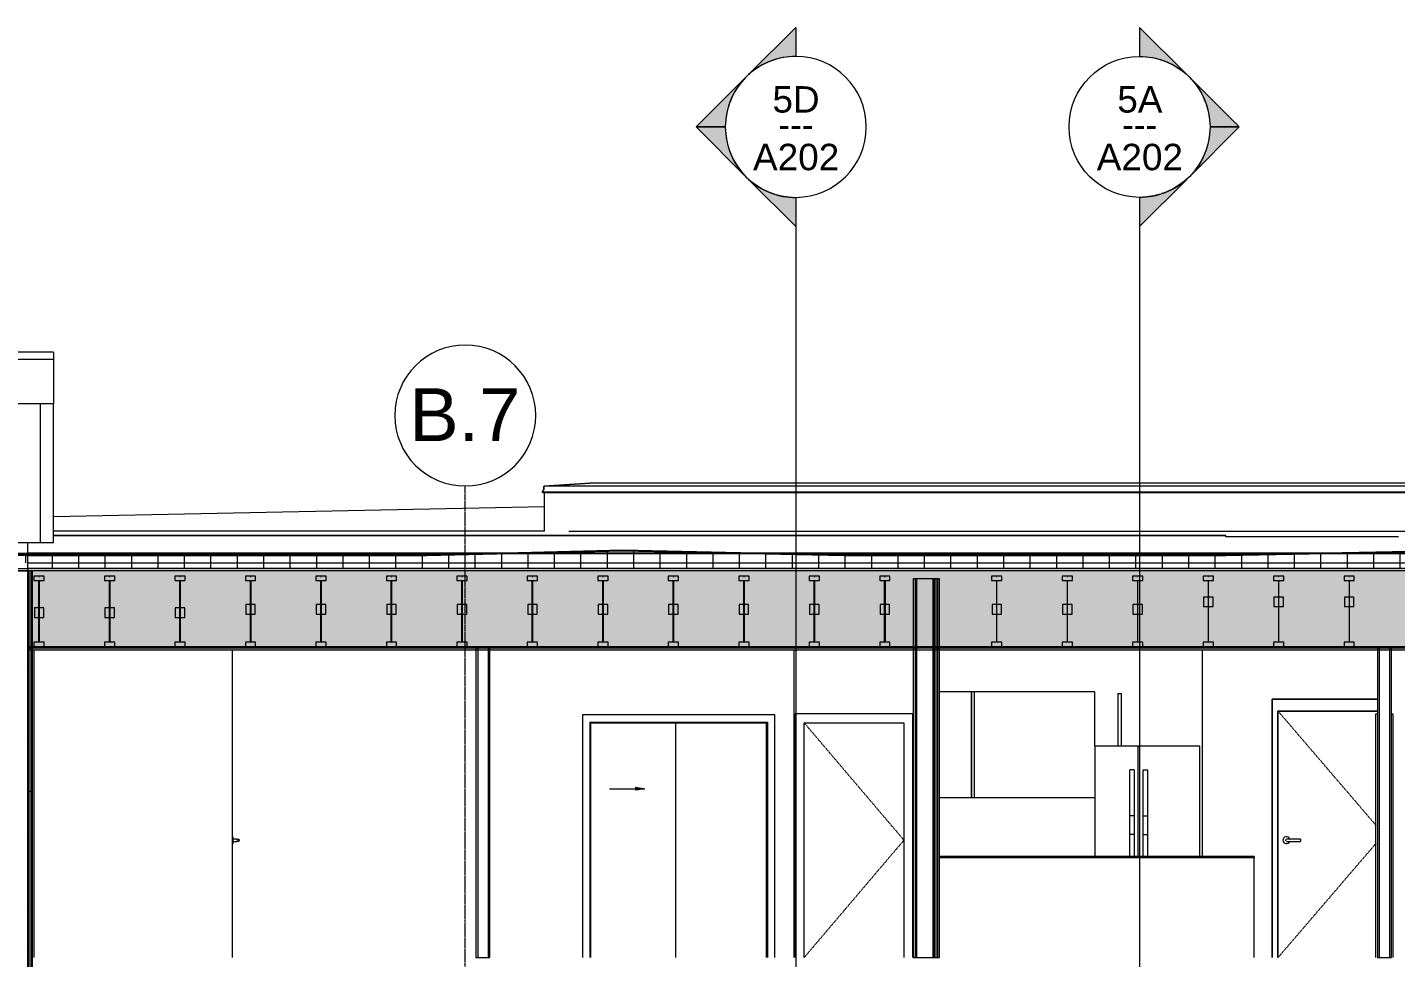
# Model space of a CAD drawing. Header units: inches. Extents: x -4168 to 1483, y -300 to 637.
# Drawn here: x -367.7 to 98.2, y 268 to 584.9 of the extents above; entities that cross this region are included whole.
import ezdxf

# ---------------------------------------------------------------- set-up
doc = ezdxf.new("R2010")
doc.units = ezdxf.units.IN
doc.header["$MEASUREMENT"] = 0
doc.linetypes.add('Dash 1_16_', pattern=[0.125, 0.0625, -0.0625])
doc.linetypes.add('Grid Line 1_2_', pattern=[0.875, 0.5, -0.125, 0.125, -0.125])
for name, color, linetype, lineweight in [('0-3', 55, 'Continuous', 9), ('0-5', 10, 'Continuous', 5), ('0-6', 253, 'Continuous', 9), ('A-DETL-GENF-1', 9, 'Continuous', 9), ('A-DOOR-1', 253, 'Dash 1_16_', 9), ('A-DOOR-2', 253, 'Continuous', 9), ('A-DOOR-4', 7, 'Dash 1_16_', 9), ('A-DOOR-5', 7, 'Continuous', 9), ('A-DOOR-FRAM-2', 253, 'Continuous', 9), ('A-DOOR-FRAM-3', 7, 'Continuous', 9), ('A-FLOR-7', 192, 'Continuous', 9), ('A-FLOR-8', 55, 'Continuous', 9), ('A-FLOR-MCUT-2', 51, 'Continuous', 9), ('A-ROOF-1', 252, 'Continuous', 13), ('A-ROOF-2', 251, 'Continuous', 5), ('A-ROOF-3', 132, 'Continuous', 9), ('A-ROOF-4', 55, 'Continuous', 9), ('A-ROOF-PATT-1', 45, 'Continuous', 9), ('A-WALL-1', 253, 'Continuous', 9), ('A-WALL-2', 53, 'Continuous', 13), ('A-WALL-3', 9, 'Continuous', 9), ('A-WALL-4', 250, 'Continuous', 13), ('A-WALL-5', 7, 'Continuous', 9), ('A-WALL-6', 55, 'Continuous', 9), ('A-WALL-PATT-2', 45, 'Continuous', 9), ('A-WALL-PATT-3', 55, 'Continuous', 9), ('G-ANNO-SYMB', 111, 'Continuous', 9), ('I-WALL-3', 7, 'Continuous', 9), ('I-WALL-4', 55, 'Continuous', 9), ('Q-CASE-2', 9, 'Continuous', 9), ('Q-SPCQ-1', 9, 'Continuous', 9), ('S-BEAM-2', 7, 'Continuous', 9), ('S-BEAM-4', 55, 'Continuous', 9), ('S-FNDN-2', 55, 'Continuous', 9), ('S-GRID-1', 1, 'Grid Line 1_2_', 9), ('S-GRID-IDEN', 1, 'Continuous', 9)]:
    doc.layers.add(name, color=color, linetype=linetype, lineweight=lineweight)
doc.styles.add('Arial', font='arial.ttf', dxfattribs={"height": 18})
doc.styles.add('Arial_1', font='arial.ttf', dxfattribs={"height": 9})
doc.styles.add('Century Gothic', font='ufonts.com_century-gothic.ttf', dxfattribs={"height": 9})
pattern_1 = [(0, (-10964.796, 146.633), (30.72, 7.68), [1.267, -21.773, 1.267, -21.773, -122.88]), (0, (-10964.796, 146.633), (30.72, 7.68), [-46.08, 1.267, -44.813, 1.267, -21.773, -53.76]), (0, (-10964.796, 146.633), (30.72, 7.68), [-115.2, 1.267, -14.093, 1.267, -37.133]), (120, (-10953.276, 150.473), (-22.01108, 22.7643), [1.267, -21.773, 1.267, -21.773, -122.88]), (120, (-10953.276, 150.473), (-22.01108, 22.7643), [-46.08, 1.267, -44.813, 1.267, -21.773, -53.76]), (120, (-10953.276, 150.473), (-22.01108, 22.7643), [-115.2, 1.267, -14.093, 1.267, -37.133]), (240, (-10949.436, 165.833), (-8.70892, -30.4443), [1.267, -21.773, 1.267, -21.773, -122.88]), (240, (-10949.436, 165.833), (-8.70892, -30.4443), [-46.08, 1.267, -44.813, 1.267, -21.773, -53.76]), (240, (-10949.436, 165.833), (-8.70892, -30.4443), [-115.2, 1.267, -14.093, 1.267, -37.133])]
pattern_2 = [(0, (99.771, 146.633), (0, 9), []), (90, (99.771, 146.633), (-9, 6e-16), [])]

# ---------------------------------------------------------------- blocks, each defined once
blk = doc.blocks.new('SLIDING - FLUSH - SLIDING - FLUSH - 5-0 x 6-8-3203585-BUILDING SECTION - EAST_WEST AT RAMP - LOOKING SOUTH')
at = {"layer": 'A-DETL-GENF-1'}
blk.add_hatch(color=256, dxfattribs=at).paths.add_polyline_path([(-11225.08, 193), (-11222.06, 193.53), (-11225.08, 194.06)], flags=0)
for p, q in [((-11234.06, 193.53), (-11222.06, 193.53)), ((-11225.08, 194.06), (-11222.06, 193.53)), ((-11225.08, 193), (-11225.08, 194.06)), ((-11222.06, 193.53), (-11225.08, 193))]:
    blk.add_line(p, q, dxfattribs=at)
at = {"layer": 'A-DOOR-2'}
for p, q in [((-11243.31, 218.75), (-11243.31, 136)), ((-11177.81, 218.75), (-11243.31, 218.75)), ((-11240.81, 216.25), (-11240.81, 136)), ((-11240.81, 216.25), (-11180.31, 216.25)), ((-11180.56, 216), (-11211.56, 216)), ((-11211.56, 216), (-11211.56, 136)), ((-11180.56, 136), (-11180.56, 216)), ((-11180.31, 216.25), (-11180.31, 136)), ((-11177.81, 136), (-11177.81, 218.75))]:
    blk.add_line(p, q, dxfattribs=at)
at = {"layer": 'A-DOOR-FRAM-2'}
for p, q in [((-11240.56, 216), (-11240.56, 136)), ((-11240.56, 216), (-11180.56, 216)), ((-11180.56, 216), (-11180.56, 136))]:
    blk.add_line(p, q, dxfattribs=at)
blk = doc.blocks.new('SWING - SINGLE - FLUSH - SWING - FLUSH - 2-10 x 6-8 - PRIVACY-V67-BUILDING SECTION - EAST_WEST AT RAMP - LOOKING SOUTH')
at = {"layer": 'A-DOOR-1'}
for p in [(-11167.81, 216), (-11167.81, 136)]:
    blk.add_line(p, (-11133.81, 176), dxfattribs=at)
at = {"layer": 'A-DOOR-FRAM-2'}
for p, q in [((-11130.81, 219), (-11170.81, 219)), ((-11170.81, 219), (-11170.81, 136)), ((-11130.81, 136), (-11130.81, 219)), ((-11167.81, 136), (-11167.81, 216)), ((-11167.81, 216), (-11133.81, 216)), ((-11133.81, 216), (-11133.81, 136))]:
    blk.add_line(p, q, dxfattribs=at)
blk = doc.blocks.new('SWING - SINGLE - FLUSH - SWING - FLUSH - 2-10 x 6-8 - PRIVACY-V69-BUILDING SECTION - EAST_WEST AT RAMP - LOOKING SOUTH')
at = {"layer": 'A-DOOR-FRAM-2'}
for p, q in [((-10973.06, 136), (-10973.06, 219)), ((-10973.06, 219), (-10972.56, 219)), ((-10967.81, 219), (-10967.31, 219)), ((-10967.31, 219), (-10967.31, 136))]:
    blk.add_line(p, q, dxfattribs=at)
blk = doc.blocks.new('Cabinet Filler16 - Cabinet Filler-3871150-BUILDING SECTION - EAST_WEST AT RAMP - LOOKING SOUTH')
at = {"layer": 'A-WALL-3'}
for p, q in [((-11061, 358), (-11059.74, 358)), ((-11061, 358), (-11061, 340)), ((-11059.74, 340), (-11059.74, 358))]:
    blk.add_line(p, q, dxfattribs=at)
blk = doc.blocks.new('OD_CW_Upper Cabinet - OD_CW_Upper Cabinet-V80-BUILDING SECTION - EAST_WEST AT RAMP - LOOKING SOUTH')
at = {"layer": 'Q-CASE-2'}
for p, q in [((-11110.75, 226.5), (-11121.75, 226.5)), ((-11109.75, 226.5), (-11110.75, 226.5)), ((-11110.75, 226.5), (-11110.75, 190.5)), ((-11110.75, 190.5), (-11110.75, 226.5)), ((-11109.75, 190.5), (-11109.75, 226.5)), ((-11121.75, 190.5), (-11110.75, 190.5)), ((-11110.75, 190.5), (-11109.75, 190.5))]:
    blk.add_line(p, q, dxfattribs=at)
blk = doc.blocks.new('OD_CW_Base Cabinet - OD_CW_Base Cabinet-3870381-BUILDING SECTION - EAST_WEST AT RAMP - LOOKING SOUTH')
at = {"layer": 'Q-CASE-2'}
for q in [(-11121.75, 170.5), (-11014.56, 170)]:
    blk.add_line((-11014.56, 170.5), q, dxfattribs=at)
blk = doc.blocks.new('OD_CW_Upper Cabinet - OD_CW_Upper Cabinet-3876458-BUILDING SECTION - EAST_WEST AT RAMP - LOOKING SOUTH')
at = {"layer": 'Q-CASE-2'}
for p, q in [((-11068.85, 90.5), (-11109.75, 90.5)), ((-11068.85, 72), (-11068.85, 90.5)), ((-11109.75, 54.5), (-11068.85, 54.5))]:
    blk.add_line(p, q, dxfattribs=at)
blk = doc.blocks.new('Refrigerator_-_Side-by-Side_6047 - 36_ X 30_-V84-BUILDING SECTION - EAST_WEST AT RAMP - LOOKING SOUTH')
at = {"layer": 'Q-SPCQ-1'}
for p, q in [((-11054.1, 208), (-11068.85, 208)), ((-11068.85, 208), (-11068.85, 170.5)), ((-11053.6, 208), (-11054.1, 208)), ((-11054.1, 170.5), (-11054.1, 208)), ((-11033.1, 208), (-11053.6, 208)), ((-11053.6, 208), (-11053.6, 170.5)), ((-11033.1, 170.5), (-11033.1, 208)), ((-11056.88, 184.29), (-11056.88, 200)), ((-11055.37, 200), (-11056.88, 200)), ((-11055.37, 200), (-11055.37, 184.29)), ((-11052.34, 184.29), (-11052.34, 200)), ((-11052.34, 200), (-11050.83, 200)), ((-11050.83, 200), (-11050.83, 184.29)), ((-11056.88, 177.94), (-11056.88, 184.29)), ((-11055.37, 184.29), (-11056.88, 184.29)), ((-11055.37, 184.29), (-11055.37, 177.94)), ((-11052.34, 177.94), (-11052.34, 184.29)), ((-11052.34, 184.29), (-11050.83, 184.29)), ((-11050.83, 184.29), (-11050.83, 177.94)), ((-11056.88, 170.5), (-11056.88, 177.94)), ((-11055.37, 177.94), (-11056.88, 177.94)), ((-11055.37, 177.94), (-11055.37, 170.5)), ((-11052.34, 170.5), (-11052.34, 177.94)), ((-11052.34, 177.94), (-11050.83, 177.94)), ((-11050.83, 177.94), (-11050.83, 170.5))]:
    blk.add_line(p, q, dxfattribs=at)
blk = doc.blocks.new('CTR - 1st Phase - Unit Layouts_rvt-2-BUILDING SECTION - EAST_WEST AT RAMP - LOOKING SOUTH')
at = {"layer": 'A-WALL-1'}
for p, q in [((-11274.81, 373.87), (-11279.56, 373.87)), ((-11279.56, 373.87), (-11279.56, 268)), ((-11274.81, 268), (-11274.81, 373.87)), ((-10967.81, 373.87), (-10972.56, 373.87)), ((-10972.56, 373.87), (-10972.56, 268)), ((-10967.81, 268), (-10967.81, 373.87)), ((-11279.56, 268), (-11274.81, 268)), ((-10972.56, 268), (-10967.81, 268))]:
    blk.add_line(p, q, dxfattribs=at)
at = {"layer": 'A-WALL-2'}
for p, q in [((-11278.94, 373.87), (-11278.94, 268)), ((-11275.44, 373.87), (-11275.44, 268)), ((-10971.94, 373.87), (-10971.94, 268)), ((-10968.44, 373.87), (-10968.44, 268))]:
    blk.add_line(p, q, dxfattribs=at)
at = {"layer": 'A-WALL-3'}
for p, q in [((-11171.19, 268), (-11171.19, 372.87)), ((-11014.56, 302), (-11121.75, 302)), ((-11014.56, 268), (-11014.56, 302))]:
    blk.add_line(p, q, dxfattribs=at)
at = {"layer": '0-6'}
for name, p in [('OD_CW_Upper Cabinet - OD_CW_Upper Cabinet-V80-BUILDING SECTION - EAST_WEST AT RAMP - LOOKING SOUTH', (0, 132)), ('OD_CW_Upper Cabinet - OD_CW_Upper Cabinet-3876458-BUILDING SECTION - EAST_WEST AT RAMP - LOOKING SOUTH', (0, 268)), ('Cabinet Filler16 - Cabinet Filler-3871150-BUILDING SECTION - EAST_WEST AT RAMP - LOOKING SOUTH', (0, 0)), ('SLIDING - FLUSH - SLIDING - FLUSH - 5-0 x 6-8-3203585-BUILDING SECTION - EAST_WEST AT RAMP - LOOKING SOUTH', (0, 132)), ('SWING - SINGLE - FLUSH - SWING - FLUSH - 2-10 x 6-8 - PRIVACY-V67-BUILDING SECTION - EAST_WEST AT RAMP - LOOKING SOUTH', (0, 132)), ('SWING - SINGLE - FLUSH - SWING - FLUSH - 2-10 x 6-8 - PRIVACY-V69-BUILDING SECTION - EAST_WEST AT RAMP - LOOKING SOUTH', (0, 132)), ('Refrigerator_-_Side-by-Side_6047 - 36_ X 30_-V84-BUILDING SECTION - EAST_WEST AT RAMP - LOOKING SOUTH', (0, 132)), ('OD_CW_Base Cabinet - OD_CW_Base Cabinet-3870381-BUILDING SECTION - EAST_WEST AT RAMP - LOOKING SOUTH', (0, 132))]:
    blk.add_blockref(name, p, dxfattribs=at)
blk = doc.blocks.new('HOLLOW METAL - UNIT DOOR-2191978-BUILDING SECTION - EAST_WEST AT RAMP - LOOKING SOUTH')
at = {"layer": 'A-DOOR-5'}
for p, q in [((-11362.3, 309.18), (-11362.61, 309.18)), ((-11362.3, 309.18), (-11362.3, 308)), ((-11361.12, 308.39), (-11362.3, 308.39)), ((-11362.3, 308), (-11362.3, 306.82)), ((-11362.3, 307.61), (-11361.12, 307.61)), ((-11362.61, 306.82), (-11362.3, 306.82))]:
    blk.add_line(p, q, dxfattribs=at)
at = {"layer": 'A-DOOR-5', "flags": 128}
for points in [[(-11361.12, 308.39), (-11361.09, 308.39), (-11361.07, 308.39), (-11361.05, 308.39), (-11361.02, 308.39), (-11361, 308.39), (-11360.98, 308.39), (-11360.96, 308.39), (-11360.93, 308.39), (-11360.91, 308.39), (-11360.89, 308.39), (-11360.87, 308.39), (-11360.85, 308.39), (-11360.82, 308.39), (-11360.8, 308.39), (-11360.78, 308.39), (-11360.77, 308.39), (-11360.75, 308.39), (-11360.73, 308.39), (-11360.71, 308.39), (-11360.69, 308.39), (-11360.68, 308.39), (-11360.66, 308.39), (-11360.65, 308.39), (-11360.63, 308.39)], [(-11360.62, 307.61), (-11360.63, 307.61), (-11360.64, 307.61), (-11360.66, 307.61), (-11360.67, 307.61), (-11360.69, 307.61), (-11360.71, 307.61), (-11360.72, 307.61), (-11360.74, 307.61), (-11360.76, 307.61), (-11360.78, 307.61), (-11360.8, 307.61), (-11360.82, 307.61), (-11360.84, 307.61), (-11360.86, 307.61), (-11360.88, 307.61), (-11360.9, 307.61), (-11360.93, 307.61), (-11360.95, 307.61), (-11360.97, 307.61), (-11360.99, 307.61), (-11361.02, 307.61), (-11361.04, 307.61), (-11361.06, 307.61), (-11361.09, 307.61), (-11361.11, 307.61), (-11361.12, 307.61)], [(-11360.48, 308.39), (-11360.47, 308.39), (-11360.45, 308.39), (-11360.43, 308.38), (-11360.42, 308.38), (-11360.4, 308.37), (-11360.39, 308.37), (-11360.37, 308.36)], [(-11360.29, 307.69), (-11360.3, 307.68), (-11360.32, 307.67), (-11360.33, 307.66), (-11360.34, 307.65), (-11360.36, 307.65), (-11360.37, 307.64), (-11360.39, 307.63)], [(-11360.17, 307.85), (-11360.17, 307.83), (-11360.18, 307.82), (-11360.19, 307.8), (-11360.19, 307.79), (-11360.2, 307.78), (-11360.21, 307.76), (-11360.22, 307.75)], [(-11360.21, 308.24), (-11360.21, 308.23), (-11360.2, 308.21), (-11360.19, 308.2), (-11360.18, 308.19), (-11360.17, 308.17), (-11360.17, 308.16), (-11360.16, 308.14)], [(-11360.15, 308.1), (-11360.14, 308.08), (-11360.14, 308.07), (-11360.14, 308.05), (-11360.14, 308.04), (-11360.13, 308.02), (-11360.13, 308), (-11360.13, 308)], [(-11360.13, 308), (-11360.13, 307.98), (-11360.14, 307.97), (-11360.14, 307.95), (-11360.14, 307.94), (-11360.14, 307.92), (-11360.15, 307.91)]]:
    blk.add_lwpolyline(points, dxfattribs=at)
at = {"layer": 'A-DOOR-5'}
for start, end in [(0, 180), (180, 0)]:
    blk.add_arc((-11360.53, 308), 0.394, start, end, dxfattribs=at)
blk = doc.blocks.new('HOLLOW METAL - UNIT DOOR-2191977-BUILDING SECTION - EAST_WEST AT RAMP - LOOKING SOUTH')
at = {"layer": 'A-DOOR-4'}
for p, q in [((-11006.44, 352), (-10973.06, 313.06)), ((-10973.06, 306.94), (-11006.44, 268))]:
    blk.add_line(p, q, dxfattribs=at)
at = {"layer": 'A-DOOR-5'}
for p, q in [((-11006.44, 352), (-11006.44, 268)), ((-10972.56, 352), (-11006.44, 352)), ((-10998.76, 308.39), (-11002.9, 308.39)), ((-11002.9, 307.61), (-10998.76, 307.61)), ((-10998.76, 308.39), (-10998.76, 308)), ((-10998.76, 308), (-10998.76, 307.61))]:
    blk.add_line(p, q, dxfattribs=at)
at = {"layer": 'A-DOOR-5', "flags": 128}
for points in [[(-11002.9, 308.39), (-11002.92, 308.39), (-11002.94, 308.39), (-11002.97, 308.39), (-11002.99, 308.39), (-11003.01, 308.39), (-11003.04, 308.39), (-11003.06, 308.39), (-11003.08, 308.39), (-11003.1, 308.39), (-11003.13, 308.39), (-11003.15, 308.39), (-11003.17, 308.39), (-11003.19, 308.39), (-11003.21, 308.39), (-11003.23, 308.39), (-11003.25, 308.39), (-11003.27, 308.39), (-11003.29, 308.39), (-11003.3, 308.39), (-11003.32, 308.39), (-11003.34, 308.39), (-11003.35, 308.39), (-11003.37, 308.39), (-11003.38, 308.39), (-11003.39, 308.39), (-11003.41, 308.39), (-11003.42, 308.39), (-11003.43, 308.39), (-11003.44, 308.39), (-11003.45, 308.39), (-11003.45, 308.39), (-11003.46, 308.39), (-11003.47, 308.39), (-11003.47, 308.39), (-11003.48, 308.39), (-11003.48, 308.39), (-11003.48, 308.39), (-11003.49, 308.39), (-11003.49, 308.39)], [(-11003.49, 307.61), (-11003.49, 307.61), (-11003.48, 307.61), (-11003.48, 307.61), (-11003.48, 307.61), (-11003.47, 307.61), (-11003.47, 307.61), (-11003.46, 307.61), (-11003.46, 307.61), (-11003.45, 307.61), (-11003.44, 307.61), (-11003.43, 307.61), (-11003.42, 307.61), (-11003.41, 307.61), (-11003.4, 307.61), (-11003.38, 307.61), (-11003.37, 307.61), (-11003.35, 307.61), (-11003.34, 307.61), (-11003.32, 307.61), (-11003.31, 307.61), (-11003.29, 307.61), (-11003.27, 307.61), (-11003.25, 307.61), (-11003.23, 307.61), (-11003.21, 307.61), (-11003.19, 307.61), (-11003.17, 307.61), (-11003.15, 307.61), (-11003.13, 307.61), (-11003.11, 307.61), (-11003.09, 307.61), (-11003.07, 307.61), (-11003.04, 307.61), (-11003.02, 307.61), (-11003, 307.61), (-11002.97, 307.61), (-11002.95, 307.61), (-11002.93, 307.61), (-11002.9, 307.61), (-11002.9, 307.61)]]:
    blk.add_lwpolyline(points, dxfattribs=at)
at = {"layer": 'A-DOOR-5'}
for centre, radius, start, end in [((-11003.58, 308), 1.18, 19.6343, 180), ((-11003.58, 308), 1.18, 180, 340.4367), ((-11003.49, 308), 0.394, 150, 180), ((-11003.49, 308), 0.394, 180, 210), ((-11003.49, 308), 0.394, 95.4799, 105), ((-11003.49, 308), 0.394, 255, 264.5201)]:
    blk.add_arc(centre, radius, start, end, dxfattribs=at)
at = {"layer": 'A-DOOR-FRAM-3'}
for p, q in [((-11008.44, 356), (-11008.44, 268)), ((-10972.56, 356), (-11008.44, 356)), ((-11006.44, 268), (-11006.44, 352)), ((-11006.44, 352), (-10972.56, 352))]:
    blk.add_line(p, q, dxfattribs=at)
blk = doc.blocks.new('CTR - 1st Phase - Common Walls_rvt-2-BUILDING SECTION - EAST_WEST AT RAMP - LOOKING SOUTH')
at = {"layer": 'A-WALL-4'}
for p, q in [((-11130, 397), (-11130, 268)), ((-11129.5, 397), (-11129.5, 268)), ((-11124, 397), (-11124, 268)), ((-11123.5, 397), (-11123.5, 268)), ((-11123, 397), (-11123, 268)), ((-11122.38, 397), (-11122.38, 268))]:
    blk.add_line(p, q, dxfattribs=at)
at = {"layer": 'I-WALL-3'}
for p, q in [((-11121.75, 397), (-11130.63, 397)), ((-11130.63, 397), (-11130.63, 268)), ((-11121.75, 268), (-11121.75, 397)), ((-11130.63, 268), (-11121.75, 268))]:
    blk.add_line(p, q, dxfattribs=at)
at = {"layer": 'I-WALL-4'}
for p, q in [((-11430.06, 372.88), (-11430.06, 268)), ((-11362.61, 372.87), (-11362.61, 268)), ((-11032.1, 302.5), (-11032.1, 372.87)), ((-11008.44, 268), (-11008.44, 356)), ((-11008.44, 356), (-10972.56, 356))]:
    blk.add_line(p, q, dxfattribs=at)
at = {"layer": '0-3'}
for name in ['HOLLOW METAL - UNIT DOOR-2191977-BUILDING SECTION - EAST_WEST AT RAMP - LOOKING SOUTH', 'HOLLOW METAL - UNIT DOOR-2191978-BUILDING SECTION - EAST_WEST AT RAMP - LOOKING SOUTH']:
    blk.add_blockref(name, (0, 0), dxfattribs=at)
blk = doc.blocks.new('CTR - 1st Phase -Stairs _ Elevators_rvt-2-BUILDING SECTION - EAST_WEST AT RAMP - LOOKING SOUTH')
at = {"layer": 'A-WALL-PATT-2'}
h = blk.add_hatch(dxfattribs=at)
h.set_pattern_fill('FP_32', color=256, style=0, pattern_type=2)
h.set_pattern_definition([(45, (-10964.796, 146.633), (-9.5035, 9.5035), []), (45, (-10964.796, 161.033), (-9.5035, 9.5035), [])])
h.paths.add_polyline_path([(-11432.19, -3), (-11432.19, 0.37), (-11431.81, 0.37), (-11431.81, 372.87), (-11432.31, 372.87), (-11432.31, -3)], flags=0)
h = blk.add_hatch(dxfattribs=at)
h.set_pattern_fill('FP_24', color=256, style=0, pattern_type=2)
h.set_pattern_definition(pattern_1)
h.paths.add_polyline_path([(-11431.19, 0.37), (-11431.19, 372.87), (-11431.81, 372.87), (-11431.81, 0.37)], flags=0)
h = blk.add_hatch(dxfattribs=at)
h.set_pattern_fill('FP_24', color=256, style=0, pattern_type=2)
h.set_pattern_definition(pattern_1)
h.paths.add_polyline_path([(-11430.56, 0.37), (-11430.56, 108.87), (-11430.99, 108.87), (-11430.99, 110), (-11430.56, 110), (-11430.56, 372.87), (-11431.19, 372.87), (-11431.19, 0.37)], flags=0)
at = {"layer": 'A-WALL-5'}
for p, q in [((-11432.31, 399.75), (-11432.31, -3)), ((-11431.81, 399.75), (-11431.81, -3)), ((-11431.19, 399.75), (-11431.19, -3))]:
    blk.add_line(p, q, dxfattribs=at)
at = {"layer": 'I-WALL-3'}
for p, q in [((-11430.56, 399.75), (-11439.06, 399.75)), ((-11430.56, -3), (-11430.56, 399.75))]:
    blk.add_line(p, q, dxfattribs=at)
blk = doc.blocks.new('TRUSS - 24_-2435674-BUILDING SECTION - EAST_WEST AT RAMP - LOOKING SOUTH')
at = {"layer": 'S-BEAM-2'}
for p, q in [((-11426.56, 398), (-11430.06, 398)), ((-11430.06, 398), (-11430.06, 396.5)), ((-11430.06, 396.5), (-11426.56, 396.5)), ((-11426.56, 396.5), (-11426.56, 398)), ((-11426.69, 387.14), (-11429.94, 387.14)), ((-11429.94, 387.14), (-11429.94, 383.88)), ((-11426.69, 383.88), (-11426.69, 387.14)), ((-11429.94, 383.88), (-11426.69, 383.88)), ((-11426.56, 375.5), (-11430.06, 375.5)), ((-11430.06, 375.5), (-11430.06, 374)), ((-11430.06, 374), (-11426.56, 374)), ((-11426.56, 374), (-11426.56, 375.5))]:
    blk.add_line(p, q, dxfattribs=at)
at = {"layer": 'S-BEAM-4'}
for p, q in [((-11428.38, 397.75), (-11428.25, 397.75)), ((-11428.38, 375.5), (-11428.38, 396.5)), ((-11428.25, 396.5), (-11428.25, 375.5))]:
    blk.add_line(p, q, dxfattribs=at)
blk = doc.blocks.new('TRUSS - 24_-2435410-BUILDING SECTION - EAST_WEST AT RAMP - LOOKING SOUTH')
at = {"layer": 'S-BEAM-2'}
for p, q in [((-11100.44, 134), (-11103.94, 134)), ((-11103.94, 134), (-11103.94, 132.5)), ((-11103.94, 132.5), (-11100.44, 132.5)), ((-11100.44, 132.5), (-11100.44, 134)), ((-11100.56, 124.3), (-11103.81, 124.3)), ((-11103.81, 124.3), (-11103.81, 121.04)), ((-11100.56, 121.04), (-11100.56, 124.3)), ((-11103.81, 121.04), (-11100.56, 121.04)), ((-11100.44, 111.5), (-11103.94, 111.5)), ((-11103.94, 111.5), (-11103.94, 110)), ((-11103.94, 110), (-11100.44, 110)), ((-11100.44, 110), (-11100.44, 111.5))]:
    blk.add_line(p, q, dxfattribs=at)
at = {"layer": 'S-BEAM-4'}
for p, q in [((-11102.25, 133.75), (-11102.13, 133.75)), ((-11102.25, 111.5), (-11102.25, 132.5)), ((-11102.13, 132.5), (-11102.13, 111.5))]:
    blk.add_line(p, q, dxfattribs=at)
blk = doc.blocks.new('TRUSS - 24_-V98-BUILDING SECTION - EAST_WEST AT RAMP - LOOKING SOUTH')
at = {"layer": 'S-BEAM-2'}
for p, q in [((-10355.64, 134), (-10355.64, 132.5)), ((-10352.14, 134), (-10355.64, 134)), ((-10355.64, 132.5), (-10352.14, 132.5)), ((-10352.14, 132.5), (-10352.14, 134)), ((-10352.26, 126.83), (-10355.51, 126.83)), ((-10355.51, 126.83), (-10355.51, 123.57)), ((-10352.26, 123.57), (-10352.26, 126.83)), ((-10355.51, 123.57), (-10352.26, 123.57)), ((-10355.64, 111.5), (-10355.64, 110)), ((-10352.14, 111.5), (-10355.64, 111.5)), ((-10355.64, 110), (-10352.14, 110)), ((-10352.14, 110), (-10352.14, 111.5))]:
    blk.add_line(p, q, dxfattribs=at)
at = {"layer": 'S-BEAM-4'}
for p, q in [((-10353.83, 133.75), (-10353.95, 133.75)), ((-10353.95, 132.5), (-10353.95, 111.5)), ((-10353.83, 111.5), (-10353.83, 132.5))]:
    blk.add_line(p, q, dxfattribs=at)
blk = doc.blocks.new('TRUSS - 24_-V99-BUILDING SECTION - EAST_WEST AT RAMP - LOOKING SOUTH')
at = {"layer": 'S-BEAM-2'}
for p, q in [((-10427.64, 134), (-10427.64, 132.5)), ((-10424.14, 134), (-10427.64, 134)), ((-10427.64, 132.5), (-10424.14, 132.5)), ((-10424.14, 132.5), (-10424.14, 134)), ((-10424.26, 124.3), (-10427.51, 124.3)), ((-10427.51, 124.3), (-10427.51, 121.04)), ((-10424.26, 121.04), (-10424.26, 124.3)), ((-10427.51, 121.04), (-10424.26, 121.04)), ((-10427.64, 111.5), (-10427.64, 110)), ((-10424.14, 111.5), (-10427.64, 111.5)), ((-10427.64, 110), (-10424.14, 110)), ((-10424.14, 110), (-10424.14, 111.5))]:
    blk.add_line(p, q, dxfattribs=at)
at = {"layer": 'S-BEAM-4'}
for p, q in [((-10425.83, 133.75), (-10425.95, 133.75)), ((-10425.95, 132.5), (-10425.95, 111.5)), ((-10425.83, 111.5), (-10425.83, 132.5))]:
    blk.add_line(p, q, dxfattribs=at)
blk = doc.blocks.new('CTR - 1st Phase - Structure_rvt-2-BUILDING SECTION - EAST_WEST AT RAMP - LOOKING SOUTH')
at = {"layer": '0-3'}
for name, p in [('TRUSS - 24_-2435674-BUILDING SECTION - EAST_WEST AT RAMP - LOOKING SOUTH', (0, 0)), ('TRUSS - 24_-2435674-BUILDING SECTION - EAST_WEST AT RAMP - LOOKING SOUTH', (24, 0)), ('TRUSS - 24_-2435674-BUILDING SECTION - EAST_WEST AT RAMP - LOOKING SOUTH', (48, 0)), ('TRUSS - 24_-2435410-BUILDING SECTION - EAST_WEST AT RAMP - LOOKING SOUTH', (-254.13, 264)), ('TRUSS - 24_-2435410-BUILDING SECTION - EAST_WEST AT RAMP - LOOKING SOUTH', (-230.13, 264)), ('TRUSS - 24_-2435410-BUILDING SECTION - EAST_WEST AT RAMP - LOOKING SOUTH', (-206.13, 264)), ('TRUSS - 24_-2435410-BUILDING SECTION - EAST_WEST AT RAMP - LOOKING SOUTH', (-182.13, 264)), ('TRUSS - 24_-2435410-BUILDING SECTION - EAST_WEST AT RAMP - LOOKING SOUTH', (-158.13, 264)), ('TRUSS - 24_-2435410-BUILDING SECTION - EAST_WEST AT RAMP - LOOKING SOUTH', (-134.13, 264)), ('TRUSS - 24_-2435410-BUILDING SECTION - EAST_WEST AT RAMP - LOOKING SOUTH', (-110.13, 264)), ('TRUSS - 24_-2435410-BUILDING SECTION - EAST_WEST AT RAMP - LOOKING SOUTH', (-86.13, 264)), ('TRUSS - 24_-2435410-BUILDING SECTION - EAST_WEST AT RAMP - LOOKING SOUTH', (-62.13, 264)), ('TRUSS - 24_-2435410-BUILDING SECTION - EAST_WEST AT RAMP - LOOKING SOUTH', (-38.13, 264)), ('TRUSS - 24_-V99-BUILDING SECTION - EAST_WEST AT RAMP - LOOKING SOUTH', (-676.3, 264)), ('TRUSS - 24_-V99-BUILDING SECTION - EAST_WEST AT RAMP - LOOKING SOUTH', (-652.3, 264)), ('TRUSS - 24_-V99-BUILDING SECTION - EAST_WEST AT RAMP - LOOKING SOUTH', (-628.3, 264)), ('TRUSS - 24_-V98-BUILDING SECTION - EAST_WEST AT RAMP - LOOKING SOUTH', (-676.3, 264)), ('TRUSS - 24_-V98-BUILDING SECTION - EAST_WEST AT RAMP - LOOKING SOUTH', (-652.3, 264)), ('TRUSS - 24_-V98-BUILDING SECTION - EAST_WEST AT RAMP - LOOKING SOUTH', (-628.3, 264))]:
    blk.add_blockref(name, p, dxfattribs=at)
blk = doc.blocks.new('Basic Wall _ EXT - FIBER CEMENT - SMALL - ___-2145931-BUILDING SECTION - EAST_WEST AT RAMP - LOOKING SOUTH')
at = {"layer": 'A-WALL-6'}
for p, q in [((-11240.83, 429.66), (-11256.27, 428.6)), ((-11256.53, 427.3), (-11257, 426.57)), ((-11257, 426.57), (-11256.81, 426.45)), ((-11256.49, 428.35), (-11256.49, 427.44))]:
    blk.add_line(p, q, dxfattribs=at)
at = {"layer": 'A-WALL-6', "flags": 128}
for points in [[(-11256.81, 426.45), (-11256.75, 426.43), (-11256.69, 426.42)], [(-11256.49, 427.44), (-11256.49, 427.39), (-11256.5, 427.35), (-11256.53, 427.3)], [(-11256.27, 428.6), (-11256.32, 428.59), (-11256.38, 428.56), (-11256.42, 428.52), (-11256.46, 428.47), (-11256.48, 428.41), (-11256.49, 428.35)]]:
    blk.add_lwpolyline(points, dxfattribs=at)
blk = doc.blocks.new('Basic Wall _ EXT - FIBER CEMENT - SMALL - 2_ XPS - ___-2145932-BUILDING SECTION - EAST_WEST AT RAMP - LOOKING SOUTH')
at = {"layer": 'A-WALL-6'}
for p, q in [((-11256.27, 428.6), (-11240.83, 429.66)), ((-10857.95, 429.66), (-11240.83, 429.66)), ((-10857.95, 429.66), (-10842.51, 428.6)), ((-11257, 426.57), (-11256.53, 427.3)), ((-11256.81, 426.45), (-11257, 426.57)), ((-10841.78, 426.57), (-11257, 426.57)), ((-11256.68, 426.42), (-10842.1, 426.42)), ((-11256.49, 427.44), (-11256.49, 428.35)), ((-10842.51, 428.6), (-11256.27, 428.6)), ((-10842.29, 428.35), (-10842.29, 427.44)), ((-10842.25, 427.3), (-10841.78, 426.57)), ((-10841.78, 426.57), (-10841.97, 426.45))]:
    blk.add_line(p, q, dxfattribs=at)
at = {"layer": 'A-WALL-6', "flags": 128}
for points in [[(-11256.68, 426.42), (-11256.69, 426.42), (-11256.75, 426.43), (-11256.81, 426.45)], [(-11256.53, 427.3), (-11256.5, 427.35), (-11256.49, 427.39), (-11256.49, 427.44)], [(-11256.49, 428.35), (-11256.48, 428.41), (-11256.46, 428.47), (-11256.42, 428.52), (-11256.38, 428.56), (-11256.32, 428.59), (-11256.27, 428.6)], [(-10842.51, 428.6), (-10842.45, 428.59), (-10842.4, 428.56), (-10842.36, 428.52), (-10842.32, 428.47), (-10842.3, 428.41), (-10842.29, 428.35)], [(-10842.29, 427.44), (-10842.29, 427.39), (-10842.27, 427.35), (-10842.25, 427.3)], [(-10841.97, 426.45), (-10842.03, 426.43), (-10842.09, 426.42), (-10842.1, 426.42)]]:
    blk.add_lwpolyline(points, dxfattribs=at)
blk = doc.blocks.new('Grid - Grid Head - Circle-50561-BUILDING SECTION - EAST_WEST AT RAMP - LOOKING SOUTH')
at = {"layer": 'S-GRID-IDEN'}
for start, end in [(0, 180), (180, 360)]:
    blk.add_arc((-11847.19, 475.86), 24, start, end, dxfattribs=at)
blk = doc.blocks.new('Section - Section Head - Filled-22785-BUILDING SECTION - EAST_WEST AT RAMP - LOOKING SOUTH')
at = {"layer": 'G-ANNO-SYMB'}
h = blk.add_hatch(color=256, dxfattribs=at)
edge = h.paths.add_edge_path(flags=0)
edge.add_line((-10177.68, -248), (-10193.79, -231.9))
edge.add_line((-10193.79, -231.9), (-10193.79, -241.81))
edge.add_arc((-10193.79, -265.84), 24.03, 47.9216, 90, ccw=False)
h = blk.add_hatch(color=256, dxfattribs=at)
edge = h.paths.add_edge_path(flags=0)
edge.add_arc((-10193.79, -265.84), 24, 0, 45, ccw=False)
edge.add_line((-10169.79, -265.84), (-10159.85, -265.84))
edge.add_line((-10159.85, -265.84), (-10176.82, -248.87))
h = blk.add_hatch(color=256, dxfattribs=at)
edge = h.paths.add_edge_path(flags=0)
edge.add_line((-10176.82, -282.81), (-10159.85, -265.84))
edge.add_line((-10159.85, -265.84), (-10169.79, -265.84))
edge.add_arc((-10193.79, -265.84), 24, 315, 360, ccw=False)
h = blk.add_hatch(color=256, dxfattribs=at)
edge = h.paths.add_edge_path(flags=0)
edge.add_arc((-10193.79, -265.84), 24.03, 270, 312.0784, ccw=False)
edge.add_line((-10193.79, -289.87), (-10193.79, -299.78))
edge.add_line((-10193.79, -299.78), (-10177.68, -283.68))
for p, q in [((-10193.79, -241.81), (-10193.79, -231.9)), ((-10193.79, -231.9), (-10177.68, -248)), ((-10176.82, -248.87), (-10159.85, -265.84)), ((-10159.85, -265.84), (-10176.82, -282.81)), ((-10169.79, -265.84), (-10159.85, -265.84)), ((-10159.85, -265.84), (-10169.79, -265.84)), ((-10177.68, -283.68), (-10193.79, -299.78)), ((-10193.79, -299.78), (-10193.79, -289.87))]:
    blk.add_line(p, q, dxfattribs=at)
for centre, radius, start, end in [((-10193.79, -265.87), 24, 90, 270), ((-10193.79, -265.84), 24.03, 47.9216, 90), ((-10193.79, -265.87), 24, 270, 90), ((-10193.79, -265.84), 24, 360, 45), ((-10193.79, -265.84), 24, 315, 360), ((-10193.79, -265.84), 24.03, 270, 312.0784)]:
    blk.add_arc(centre, radius, start, end, dxfattribs=at)

msp = doc.modelspace()

# ---------------------------------------------------------------- hatches: boundary and pattern name
at = {"layer": 'A-ROOF-1'}
h = msp.add_hatch(color=256, dxfattribs=at)
h.paths.add_polyline_path([(-367.7476, 404.8718), (-367.7824, 405.1224), (-466.363, 406.7531), (-522.0102, 405.5454), (-510.4883, 405.5454), (-465.9091, 406.5129), (-367.7824, 404.8724)], flags=0)
h.paths.add_polyline_path([(-658.1621, 405.5454), (-651.513, 405.5454), (-682.8726, 406.7253), (-682.8726, 406.4752), (-663.5243, 405.7472)], flags=0)
h.paths.add_polyline_path([(618.0239, 405.5454), (636.9593, 405.5454), (608.5631, 405.7955), (615.8545, 405.7955), (475.9774, 406.763), (412.5656, 405.7955), (428.9531, 405.7955), (475.9783, 406.513), (615.8578, 405.5454)], flags=0)
h.paths.add_polyline_path([(-132.1773, 405.7955), (-121.3308, 405.8079), (-164.9267, 406.763), (-204.123, 405.7955), (-193.9916, 405.7955), (-164.9263, 406.5129), (-141.047, 405.9898)], flags=0)
h.paths.add_polyline_path([(85.6885, 405.7955), (87.3546, 405.7955), (123.6073, 406.5129), (160.8532, 405.7955), (173.8343, 405.7955), (123.6073, 406.763), (75.8304, 405.7955), (80.8697, 405.7955)], flags=0)
h = msp.add_hatch(color=256, dxfattribs=at)
h.paths.add_polyline_path([(-604.3759, 405.5454), (-520.0802, 405.5873), (-510.4886, 405.7955), (-657.2599, 405.7616), (-651.513, 405.5454), (-614.234, 405.5454)], flags=0)
h.paths.add_polyline_path([(647.598, 405.5454), (713.2274, 405.5456), (713.2274, 405.7955), (613.4138, 405.7528), (637.74, 405.5454)], flags=0)
h.paths.add_polyline_path([(-91.7566, 405.5454), (75.8304, 405.5674), (85.6885, 405.7955), (-367.7476, 405.7955), (-367.7476, 405.5454), (-101.6147, 405.5454)], flags=0)
h.paths.add_polyline_path([(412.4149, 405.5454), (412.564, 405.5454), (428.9531, 405.7955), (163.0707, 405.7528), (174.411, 405.5454), (411.0045, 405.5454)], flags=0)
at = {"layer": 'A-ROOF-2'}
h = msp.add_hatch(color=256, dxfattribs=at)
h.paths.add_polyline_path([(-682.6226, 373.5), (-487.1226, 373.5), (-487.1226, 374), (-682.6226, 374), (-682.6226, 373.5032)], flags=0)
h.paths.add_polyline_path([(646.0024, 373.5), (712.6649, 373.5007), (712.6649, 374), (516.8774, 374), (516.8774, 373.5), (640.346, 373.5)], flags=0)
h.paths.add_polyline_path([(-365.4976, 373.5), (-64.9351, 373.5), (-64.9351, 374), (-367.7476, 374), (-367.7476, 373.5), (-367.6226, 373.5)], flags=0)
h.paths.add_polyline_path([(509.5852, 373.5), (511.3774, 373.5), (511.3774, 374), (228.5649, 374), (228.5649, 373.5), (499.7271, 373.5)], flags=0)
h.paths.add_polyline_path([(-59.4351, 373.5), (223.0649, 373.5), (223.0649, 374), (-59.4351, 374), (-59.4351, 373.8575)], flags=0)
at = {"layer": 'A-ROOF-PATT-1'}
h = msp.add_hatch(dxfattribs=at)
h.set_pattern_fill('FP_26', color=256, style=0, pattern_type=2)
h.set_pattern_definition(pattern_2)
h.paths.add_polyline_path([(-466.363, 402.513), (-367.7476, 402.513), (-367.7824, 404.8724), (-466.363, 406.5031), (-510.4883, 405.5454), (-487.1226, 405.5454), (-487.1226, 402.513), (-475.506, 402.513)], flags=0)
h.paths.add_polyline_path([(-682.8726, 405.5454), (-658.1621, 405.5454), (-682.8726, 406.4752), (-682.8726, 405.7955)], flags=0)
h.paths.add_polyline_path([(480.011, 405.5454), (615.8578, 405.5454), (475.9783, 406.513), (412.564, 405.5454), (470.1529, 405.5454)], flags=0)
h.paths.add_polyline_path([(125.1207, 405.5454), (173.8346, 405.5454), (123.6073, 406.5129), (75.8304, 405.5454), (123.6073, 405.5454)], flags=0)
h.paths.add_polyline_path([(-180.4792, 405.7955), (-132.1773, 405.7955), (-164.9263, 406.5129), (-193.9916, 405.7955), (-183.3226, 405.7955)], flags=0)
h = msp.add_hatch(dxfattribs=at)
h.set_pattern_fill('FP_26', color=256, style=0, pattern_type=2)
h.set_pattern_definition(pattern_2)
h.paths.add_polyline_path([(-487.2476, 400.5444), (-487.1226, 400.5444), (-487.1226, 405.5454), (-682.8726, 405.5454), (-682.8726, 400.5444), (-491.0082, 400.5444)], flags=0)
h.paths.add_polyline_path([(627.8819, 400.5444), (714.2274, 400.5444), (714.2274, 405.5454), (-367.7476, 405.5454), (-367.7476, 400.5444), (618.0239, 400.5444)], flags=0)
h = msp.add_hatch(dxfattribs=at)
h.set_pattern_fill('FP_20', color=256, style=0, pattern_type=2)
h.set_pattern_definition([(161.57, (100.2508, 147.113), (-3.8399538, -1.54e-05), [0, -27.322, 3.034, 0]), (18.43, (99.2908, 147.113), (-3.8399538, 1.54e-05), [0, -27.322, 3.034, 0]), (108.43, (100.2508, 147.113), (1.919622, -9.6005246), [9.106, -21.25]), (71.57, (99.2908, 147.113), (1.919622, 9.6005246), [9.106, -21.25])])
h.paths.add_polyline_path([(-682.8726, 374), (-487.1226, 374), (-487.1226, 399.7942), (-683.8726, 399.7942), (-683.8726, 374.192)], flags=0)
h.paths.add_polyline_path([(696.8884, 374), (714.2274, 374), (714.2274, 399.7942), (-367.7476, 399.7942), (-367.7476, 374), (677.1722, 374)], flags=0)
h = msp.add_hatch(dxfattribs=at)
h.set_pattern_fill('FP_23', color=256, style=0, pattern_type=2)
h.set_pattern_definition([(0, (99.771, 146.633), (0, 4.798), []), (315, (99.7708, 146.633), (4.798427, 0), [6.786, -6.786]), (45, (99.7708, 146.633), (4.798427, 0), [6.786, -6.786])])
h.paths.add_polyline_path([(-682.8726, 399.7942), (-487.1226, 399.7942), (-487.1226, 400.5444), (-682.8726, 400.5405)], flags=0)
h.paths.add_polyline_path([(-367.6226, 399.7942), (713.2274, 399.7949), (713.2274, 400.5444), (-367.7476, 400.5444), (-367.7476, 399.7942)], flags=0)
h = msp.add_hatch(dxfattribs=at)
h.set_pattern_fill('FP_24', color=256, style=0, pattern_type=2)
h.set_pattern_definition([(0, (99.771, 146.633), (30.72, 7.68), [1.267, -21.773, 1.267, -21.773, -122.88]), (0, (99.771, 146.633), (30.72, 7.68), [-46.08, 1.267, -44.813, 1.267, -21.773, -53.76]), (0, (99.771, 146.633), (30.72, 7.68), [-115.2, 1.267, -14.093, 1.267, -37.133]), (120, (111.291, 150.473), (-22.011075, 22.7643), [1.267, -21.773, 1.267, -21.773, -122.88]), (120, (111.291, 150.473), (-22.011075, 22.7643), [-46.08, 1.267, -44.813, 1.267, -21.773, -53.76]), (120, (111.291, 150.473), (-22.011075, 22.7643), [-115.2, 1.267, -14.093, 1.267, -37.133]), (240, (115.131, 165.833), (-8.708925, -30.4443), [1.267, -21.773, 1.267, -21.773, -122.88]), (240, (115.131, 165.833), (-8.708925, -30.4443), [-46.08, 1.267, -44.813, 1.267, -21.773, -53.76]), (240, (115.131, 165.833), (-8.708925, -30.4443), [-115.2, 1.267, -14.093, 1.267, -37.133])])
h.paths.add_polyline_path([(-487.9851, 372.875), (-487.1226, 372.875), (-487.1226, 373.5), (-682.6226, 373.5), (-682.6226, 372.875), (-491.0082, 372.875)], flags=0)
h.paths.add_polyline_path([(639.538, 372.875), (712.6649, 372.875), (712.6649, 373.5), (516.8774, 373.5), (516.8774, 372.875), (637.74, 372.875)], flags=0)
h.paths.add_polyline_path([(96.7524, 372.875), (223.0649, 372.875), (223.0649, 373.5), (-59.4351, 373.5), (-59.4351, 372.875), (95.5465, 372.875)], flags=0)
h.paths.add_polyline_path([(-365.4976, 372.875), (-64.9351, 372.875), (-64.9351, 373.5), (-367.7476, 373.5), (-367.7476, 372.875), (-367.6226, 372.8751)], flags=0)
h.paths.add_polyline_path([(292.7078, 372.875), (511.3774, 372.875), (511.3774, 373.5), (228.5649, 373.5), (228.5649, 372.875), (282.8497, 372.875)], flags=0)
at = {"layer": 'A-WALL-PATT-3'}
h = msp.add_hatch(dxfattribs=at)
h.set_pattern_fill('FP_42', color=256, style=0, pattern_type=2)
h.set_pattern_definition([(90, (-363.247, 398), (-16.082, 1e-15), [])])
h.paths.add_polyline_path([(-400.2788, 409.3681), (-358.8726, 409.3973), (-358.8726, 456.6874), (-487.2476, 456.6874), (-487.2476, 409.3973), (-427.1232, 409.3681), (-427.1232, 415.9421), (-428.3844, 415.9816), (-428.3844, 416.5724), (-428.0408, 417.2699), (-428.0408, 418.2447), (-427.7788, 418.5036), (-427.7788, 432), (-455.6226, 432), (-455.6226, 448), (-399.6226, 448), (-399.6226, 432), (-400.2788, 432), (-400.2376, 418.4628), (-400.0168, 418.2447), (-400.0051, 417.2462), (-399.6732, 416.5724), (-399.6732, 415.9816), (-399.7581, 415.9421), (-400.9345, 415.9421), (-400.9345, 409.3681)], flags=0)

# ---------------------------------------------------------------- linework, layer by layer
at = {"layer": 'A-FLOR-7'}
for p, q in [((-367.7476, 405.7218), (-403.6309, 405.7218)), ((-487.1226, 399.7205), (-367.7476, 399.7205))]:
    msp.add_line(p, q, dxfattribs=at)
at = {"layer": 'A-FLOR-8'}
for p, q in [((-191.6976, 413.2853), (-358.8726, 413.2853)), ((-358.8726, 411.7541), (40.3399, 411.7541))]:
    msp.add_line(p, q, dxfattribs=at)
at = {"layer": 'A-FLOR-MCUT-2'}
for p, q in [((-388.674, 405.4717), (-367.7476, 405.1219)), ((-367.7476, 405.4717), (-388.674, 405.4717)), ((-367.7476, 400.4706), (-487.1226, 400.4706))]:
    msp.add_line(p, q, dxfattribs=at)
at = {"layer": 'A-ROOF-3'}
for p, q in [((-367.3404, 404.865), (-465.9091, 406.5129)), ((-367.7476, 409.3973), (-367.7476, 372.875)), ((714.2274, 405.7955), (-367.7476, 405.7955)), ((714.2274, 405.5454), (-367.7476, 405.5454)), ((-164.9267, 406.763), (-231.6891, 405.115)), ((-164.9263, 406.5129), (-231.6874, 404.865)), ((-89.7029, 405.115), (-164.9267, 406.763)), ((-89.7041, 404.865), (-164.9263, 406.5129)), ((123.6073, 406.763), (40.3377, 405.115)), ((123.6073, 406.5129), (40.3384, 404.865)), ((-367.3404, 405.115), (-367.7476, 405.1219)), ((-367.7476, 402.513), (714.2274, 402.513)), ((-231.6891, 405.115), (-367.3404, 405.115)), ((-231.6874, 404.865), (-367.3404, 404.865)), ((40.3384, 404.865), (-89.7041, 404.865)), ((40.3377, 405.115), (-89.7029, 405.115)), ((714.2274, 400.5444), (-367.7476, 400.5444)), ((714.2274, 399.7942), (-367.7476, 399.7942)), ((-367.7476, 374), (1081.6274, 374)), ((-367.7476, 373.5), (1076.1274, 373.5)), ((-367.7476, 372.875), (1075.5024, 372.875))]:
    msp.add_line(p, q, dxfattribs=at)
at = {"layer": 'A-ROOF-4'}
for p, q in [((-358.8726, 474.2896), (-495.9976, 474.2896)), ((-495.9976, 471.8156), (-358.8726, 471.8156)), ((-358.8726, 474.2896), (-358.8726, 456.6874)), ((-358.8726, 456.6874), (-495.9976, 456.6874)), ((-358.8726, 418.2467), (-191.6976, 421.6865)), ((40.3399, 411.754), (-358.8726, 411.754)), ((40.3399, 411.3836), (40.3399, 411.754)), ((99.1274, 411.3836), (40.3399, 411.3836))]:
    msp.add_line(p, q, dxfattribs=at)
at = {"layer": 'A-WALL-6'}
for p, q in [((-191.6976, 413.2306), (-191.6976, 426.4154)), ((-183.3226, 413.2306), (222.0524, 413.2306))]:
    msp.add_line(p, q, dxfattribs=at)
at = {"layer": 'G-ANNO-SYMB'}
for p, q in [((-106.0682, 526.9531), (-106.0682, -231.7467)), ((10.9825, 526.9531), (10.9825, -241.8387))]:
    msp.add_line(p, q, dxfattribs=at)
at = {"layer": 'S-FNDN-2'}
for p, q in [((-358.8726, 409.3973), (-358.8726, 456.6874)), ((-400.9345, 409.3681), (-367.7476, 409.3681)), ((-367.7476, 409.3973), (-358.8726, 409.3973))]:
    msp.add_line(p, q, dxfattribs=at)
at = {"layer": 'S-GRID-1'}
msp.add_line((-218.6226, -159.8356), (-218.6226, 428.6716), dxfattribs=at)

# ---------------------------------------------------------------- block references
at = {"layer": '0-5'}
for name in ['CTR - 1st Phase - Structure_rvt-2-BUILDING SECTION - EAST_WEST AT RAMP - LOOKING SOUTH', 'CTR - 1st Phase - Common Walls_rvt-2-BUILDING SECTION - EAST_WEST AT RAMP - LOOKING SOUTH', 'CTR - 1st Phase -Stairs _ Elevators_rvt-2-BUILDING SECTION - EAST_WEST AT RAMP - LOOKING SOUTH', 'CTR - 1st Phase - Unit Layouts_rvt-2-BUILDING SECTION - EAST_WEST AT RAMP - LOOKING SOUTH']:
    msp.add_blockref(name, (11064.5668, 0), dxfattribs=at)
at = {"layer": 'A-WALL-6'}
for name in ['Basic Wall _ EXT - FIBER CEMENT - SMALL - ___-2145931-BUILDING SECTION - EAST_WEST AT RAMP - LOOKING SOUTH', 'Basic Wall _ EXT - FIBER CEMENT - SMALL - 2_ XPS - ___-2145932-BUILDING SECTION - EAST_WEST AT RAMP - LOOKING SOUTH']:
    msp.add_blockref(name, (11064.5668, 0), dxfattribs=at)
at = {"layer": 'G-ANNO-SYMB', "rotation": 180}
msp.add_blockref('Section - Section Head - Filled-22785-BUILDING SECTION - EAST_WEST AT RAMP - LOOKING SOUTH', (-10299.8576, 285.1144), dxfattribs=at)
at = {"layer": 'G-ANNO-SYMB', "extrusion": (0, 0, -1), "rotation": 180}
msp.add_blockref('Section - Section Head - Filled-22785-BUILDING SECTION - EAST_WEST AT RAMP - LOOKING SOUTH', (-10204.7719, 285.1144), dxfattribs=at)
at = {"layer": 'S-GRID-IDEN'}
msp.add_blockref('Grid - Grid Head - Circle-50561-BUILDING SECTION - EAST_WEST AT RAMP - LOOKING SOUTH', (11628.5668, -23.1909), dxfattribs=at)

# ---------------------------------------------------------------- texts
at = {"layer": 'G-ANNO-SYMB', "char_height": 9, "attachment_point": 1}
for s, insert, width, style in [('5D', (-114.0191, 564.8617), 19.695, 'Arial_1'), ('5A', (3.4096, 564.8617), 18.786, 'Arial_1'), ('---', (-112.0405, 556.355), 15.453, 'Century Gothic'), ('---', (5.0102, 556.355), 15.453, 'Century Gothic'), ('A202', (-120.6333, 545.2255), 35.754, 'Arial_1'), ('A202', (-3.5826, 545.2255), 35.754, 'Arial_1')]:
    msp.add_mtext(s, dxfattribs=dict(at, insert=insert, width=width, style=style))
at = {"layer": 'S-GRID-IDEN', "insert": (-237.6382, 461.9595), "char_height": 18, "width": 45.753, "attachment_point": 1, "style": 'Arial'}
msp.add_mtext('B.7', dxfattribs=at)

doc.saveas('drawing.dxf')
